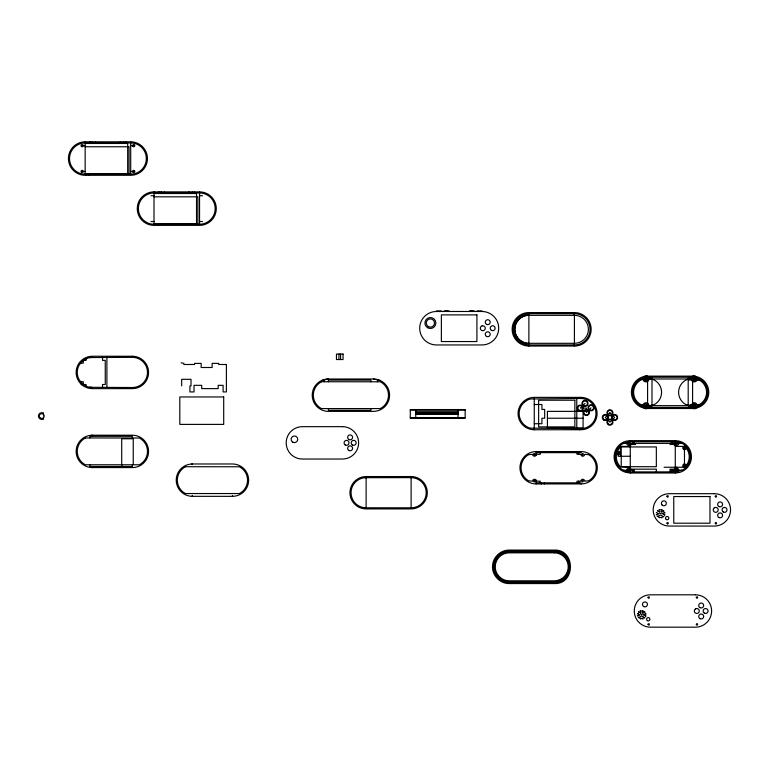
<?xml version="1.0" encoding="UTF-8"?>
<svg xmlns="http://www.w3.org/2000/svg" width="769" height="769" viewBox="0 0 769 769"><rect width="100%" height="100%" fill="white"/><g stroke="black" fill="none" stroke-linecap="round" stroke-linejoin="round"><path stroke-width="1.15" d="M574.414 315.328L528.88 315.328A13.996 13.996 0 0 0 514.884 329.315A13.996 13.996 0 0 0 528.88 343.31L574.414 343.31A13.996 13.996 0 0 0 588.41 329.315A13.996 13.996 0 0 0 574.414 315.328L574.51 312.589L575.51 312.618A16.735 16.735 0 0 1 591.159 329.315A16.735 16.735 0 0 1 575.51 346.021L528.88 346.05L528.88 312.579L574.414 312.579L574.414 346.05L574.414 343.589M540.251 482.836L540.251 481.183L536.406 481.183L535.839 479.827A1.923 1.923 0 0 0 532.561 481.183L528.591 480.808A15.092 15.092 0 0 1 528.591 454.671L532.561 454.296A1.923 1.923 0 0 0 535.839 455.661L536.406 454.296L540.251 454.296L540.251 452.653M676.201 442.963C676.345 446.251 679.152 441.483 676.211 442.954M79.976 363.775L82.639 360.872L87.176 358.258M584.998 403.417L580.345 408.079L586.382 408.079L586.382 412.463L591.034 407.81M621.073 446.395L619.958 447.366A13.996 13.996 0 0 0 617.526 451.067L616.594 453.873A13.996 13.996 0 0 0 620.477 466.802L629.407 467.35L631.416 469.167L656.341 469.167L656.341 471.906M664.08 467.244L684.468 467.244L686.525 465.13A13.996 13.996 0 0 0 686.525 448.51L684.468 446.395L676.912 446.395A3.018 3.018 0 0 1 675.47 446.03L675.211 445.866A3.018 3.018 0 0 1 674.105 444.472L670.059 444.472L670.059 443.377L635.492 443.377L635.492 444.472L631.416 444.472L630.138 445.991L628.629 446.395M321.577 380.52L327.69 379.021L373.407 379.002L380.251 380.52M89.713 357.575L92.338 357.345A15.092 15.092 0 0 0 77.246 372.436A15.092 15.092 0 0 0 92.338 387.528L89.713 387.297M676.912 467.244L675.403 467.648L674.134 469.167L670.059 469.167L670.059 471.906M528.822 313.685L527.851 313.714A15.64 15.64 0 0 0 513.24 329.315A15.64 15.64 0 0 0 527.851 344.925L528.822 344.954M647.594 376.128L643.403 376.685A16.187 16.187 0 0 0 638.597 378.857A16.178 16.178 0 0 0 643.403 407.945L647.594 408.502L692.59 408.502L696.781 407.954A16.187 16.187 0 0 0 696.781 376.685L692.59 376.128L647.594 376.128L647.594 408.502M630.272 440.637L626.091 441.185A16.178 16.178 0 0 0 626.091 472.445L630.272 473.002L675.269 473.002L679.46 472.454A16.187 16.187 0 0 0 679.46 441.185L675.269 440.637L630.272 440.637L630.272 473.002M365.14 477.674L411.117 477.645A15.092 15.092 0 0 1 426.209 492.737A15.092 15.092 0 0 1 411.117 507.819L365.14 507.79M91.636 435.216L132.393 435.206A16.187 16.187 0 0 1 148.58 451.393A16.187 16.187 0 0 1 132.393 467.581L91.636 467.562M191.702 463.986L232.459 463.976A16.187 16.187 0 0 1 248.647 480.164A16.187 16.187 0 0 1 232.459 496.351L191.702 496.332M85.157 141.823L130.701 141.823A16.735 16.735 0 0 1 147.437 158.558A16.735 16.735 0 0 1 130.701 175.294L85.157 175.294A16.735 16.735 0 0 1 68.422 158.558A16.735 16.735 0 0 1 85.157 141.823L85.157 174.198L130.701 174.198A15.64 15.64 0 0 0 146.341 158.558A15.64 15.64 0 0 0 130.701 142.919L85.157 142.919A15.64 15.64 0 0 0 69.518 158.558A15.64 15.64 0 0 0 85.157 174.198M85.157 143.467L127.683 143.467L127.683 173.65L85.157 173.65M82.139 145.658L85.157 145.658M130.701 145.658L133.719 145.658M85.157 146.764L129.048 146.764L129.048 174.198M82.139 171.449L85.157 171.449M130.701 171.449L133.719 171.449M154.002 191.885L199.546 191.885A16.735 16.735 0 0 1 216.281 208.62A16.735 16.735 0 0 1 199.546 225.355L154.002 225.355A16.735 16.735 0 0 1 137.267 208.62A16.735 16.735 0 0 1 154.002 191.885L154.002 224.25L199.546 224.25A15.64 15.64 0 0 0 215.185 208.62A15.64 15.64 0 0 0 199.546 192.981L154.002 192.981A15.64 15.64 0 0 0 138.372 208.62A15.64 15.64 0 0 0 154.002 224.25M154.002 193.528L196.528 193.528L196.528 223.702L154.002 223.702M150.984 195.72L154.002 195.72M199.546 195.72L202.564 195.72M154.002 196.816L197.902 196.816L197.902 224.25M150.984 221.51L154.002 221.51M199.546 221.51L202.564 221.51M436.427 311.483L481.971 311.483A16.735 16.735 0 0 1 498.706 328.219A16.735 16.735 0 0 1 481.971 344.954L436.427 344.954A16.735 16.735 0 0 1 419.691 328.219A16.735 16.735 0 0 1 436.427 311.483L436.427 310.936L441.368 310.936L441.368 311.483M528.88 313.685L575.443 313.714A15.64 15.64 0 0 1 590.054 329.315A15.64 15.64 0 0 1 575.443 344.925L528.88 344.954M181.138 362.833L183.878 363.381L183.878 364.487L194.576 364.487L194.576 363.381L201.161 363.381L201.161 367.505L212.138 367.505L212.138 363.381L218.723 363.381L218.723 364.487L226.403 364.487L226.403 391.921L223.116 391.921L223.116 385.336L218.175 385.336L218.175 388.624L201.709 388.624L201.709 385.336L194.028 385.336L194.028 391.921L189.914 391.921L189.914 385.884L191.01 385.884L191.01 379.3L181.686 379.3L181.686 385.884M80.495 363.103L83.302 363.103L83.302 360.363L86.051 360.363L86.051 358.719M640.75 378.877L651.708 378.877L651.708 377.223M688.476 378.877L699.434 378.877M699.031 379.973L688.476 379.973L688.476 377.223M80.495 381.76L83.302 381.76L83.302 384.51L86.051 384.51L85.965 386.115L82.639 383.991L79.976 381.088M534.253 397.381L580.893 397.381A16.187 16.187 0 0 1 597.08 413.559A16.187 16.187 0 0 1 580.893 429.746L534.253 429.746A16.187 16.187 0 0 1 523.574 401.389L526.159 399.544A16.187 16.187 0 0 1 534.253 397.381L534.253 429.746M534.253 404.513L541.934 404.513L541.934 409.444L544.673 409.444L544.673 418.23L541.934 418.23L541.934 423.709L534.253 423.709M699.031 404.667L690.12 404.667L690.12 407.407M640.75 405.763L651.708 405.763L651.708 407.407M699.434 405.763L688.476 405.763L688.476 407.407M410.29 410.108L465.158 410.108M586.382 411.367L547.422 411.367L547.422 427.833L583.085 427.833L583.085 411.367M415.779 411.751L458.026 411.751M415.779 412.626L458.026 412.626M415.779 413.511L458.026 413.511M415.779 414.385L458.026 414.385M410.29 417.682L465.158 417.682M547.422 418.23L583.085 418.23M623.438 443.377L634.387 443.377L634.387 441.733M682.113 443.377L671.154 443.377L671.154 441.733M630.272 446.395L620.4 446.395L620.4 456.267M536.128 483.922A16.178 16.178 0 0 1 519.95 467.744A16.178 16.178 0 0 1 536.128 451.557L581.124 451.557A16.187 16.187 0 0 1 597.311 467.744A16.187 16.187 0 0 1 581.124 483.932L536.128 483.932L536.128 480.202M536.128 452.653L581.124 452.653L581.124 451.557M630.272 456.267L618.209 456.267L618.209 452.979M132.085 466.754L121.713 466.754L121.713 438.772L133.239 438.772L133.239 464.418M623.438 470.263L634.387 470.263L634.387 471.906M682.113 470.263L671.154 470.263L671.154 471.906M536.128 482.836L581.124 482.836L581.124 483.932M80.889 383.885L81.937 384.836M629.33 442.954C626.399 441.483 629.205 446.251 629.34 442.963M692.59 376.128L692.59 408.502M690.12 377.223L690.12 378.877M684.468 446.395L684.468 467.244M675.269 440.637L675.269 473.002M672.798 441.733L672.798 443.377M672.798 470.263L672.798 471.906M650.065 377.223L650.065 378.877M650.065 405.763L650.065 407.407M632.743 441.733L632.743 443.377M632.743 470.263L632.743 471.906M579.249 397.381L579.249 398.477M579.249 428.65L579.249 429.746M578.653 452.653L578.653 454.296M578.653 481.183L578.653 482.836M577.01 452.653L577.01 454.296L580.855 454.296A1.923 1.923 0 0 0 582.767 456.219A1.923 1.923 0 0 0 584.69 454.296L588.669 454.671A15.092 15.092 0 0 1 588.669 480.808L584.69 481.183A1.923 1.923 0 0 0 582.767 479.27A1.923 1.923 0 0 0 580.855 481.183L577.01 481.183L577.01 482.836M576.779 398.477L576.779 428.65M564.888 427.833L564.888 428.65M544.414 482.836L544.414 483.932M541.347 482.836L541.347 483.932M536.128 451.557L536.128 455.286M481.971 311.483L481.971 310.936L477.03 310.936L477.03 311.483M474.29 311.483L474.29 310.936L469.35 310.936L469.35 311.483M472.637 310.936L472.637 311.483M470.993 310.936L470.993 311.483M458.026 410.108L458.026 417.682M449.048 311.483L449.048 310.936L444.107 310.936L444.107 311.483M447.404 310.936L447.404 311.483M445.751 310.936L445.751 311.483M415.779 410.108L415.779 417.682M411.117 477.645L411.117 507.819M377.521 379.53L377.521 381.741M370.937 381.741L370.937 380.097L328.411 380.097L328.411 381.741M370.937 408.627L370.937 410.271L328.411 410.271L328.411 408.627M340.58 354.048L340.58 359.536M338.937 354.048L338.937 359.536M324.297 379.53L324.297 381.741M232.459 495.524L232.459 496.351M199.546 191.885L199.546 224.25M194.605 191.885L194.605 192.981M192.413 191.885L192.413 192.981M192.404 495.524L192.404 496.351A16.187 16.187 0 0 1 176.226 480.164A16.187 16.187 0 0 1 192.404 463.976M189.126 191.885L189.126 192.981M164.431 191.885L164.431 192.981M161.134 191.885L161.134 192.981M158.943 191.885L158.943 192.981M157.568 224.25L157.568 225.355M154.829 224.25L154.829 225.355M132.393 437.946L132.393 436.302L89.867 436.302L89.867 437.946M132.393 464.832L132.393 466.485L89.867 466.485L89.867 464.832M130.701 141.823L130.701 174.198M125.76 141.823L125.76 142.919M123.569 141.823L123.569 142.919M120.272 141.823L120.272 142.919M106.901 357.345L106.901 387.528M102.508 357.345L102.508 360.363L105.257 360.363L105.257 384.51L102.508 384.51L102.508 387.528M95.577 141.823L95.577 142.919M92.29 141.823L92.29 142.919M92.338 436.302L92.338 435.206A16.187 16.187 0 0 0 76.15 451.393A16.187 16.187 0 0 0 92.338 467.581L92.338 466.485M90.098 141.823L90.098 142.919M89.867 357.556L132.393 357.345A15.092 15.092 0 0 1 147.485 372.436A15.092 15.092 0 0 1 132.393 387.528L89.867 387.316M88.723 174.198L88.723 175.294M85.984 174.198L85.984 175.294M43.391 414.962L43.391 412.77L41.737 412.77A3.287 3.287 0 0 0 38.45 416.058A3.287 3.287 0 0 0 41.737 419.355L43.391 419.355L43.391 417.154M328.411 379.002A16.187 16.187 0 0 0 312.224 395.189A16.187 16.187 0 0 0 328.411 411.377L373.407 411.377A16.187 16.187 0 0 0 389.595 395.189A16.187 16.187 0 0 0 373.407 379.002M528.88 343.58A14.265 14.265 0 0 1 514.615 329.324A14.265 14.265 0 0 1 528.87 315.05M492.545 565.734C491.679 575.029 499.869 583.796 509.203 583.565L554.286 583.565C575.808 584.536 575.808 549.124 554.286 550.095L509.203 550.095C500.667 549.931 492.91 557.208 492.545 565.734M493.64 565.801C492.833 574.491 500.494 582.691 509.213 582.469L554.266 582.469C574.405 583.392 574.405 550.268 554.266 551.19L509.213 551.19C501.244 551.027 493.986 557.833 493.64 565.801M528.861 343.733L528.784 346.05L527.784 346.021A16.735 16.735 0 0 1 512.144 329.315A16.735 16.735 0 0 1 527.784 312.618L528.784 312.589L528.861 314.906A14.409 14.409 0 0 0 514.461 329.315A14.409 14.409 0 0 0 528.861 343.733M533.686 454.085C534.695 457.228 536.137 451.864 533.686 454.085M533.686 480.971C534.695 484.114 536.137 478.751 533.686 480.971M581.979 454.085C582.989 457.228 584.421 451.864 581.979 454.085M581.979 480.971C582.989 484.114 584.421 478.751 581.979 480.971M617.411 452.768C618.42 455.911 619.852 450.547 617.411 452.768M626.773 442.877L626.706 443.377A1.923 1.923 0 0 0 629.984 444.732L630.484 442.877L629.59 441.714A1.923 1.923 0 0 0 627.273 442.021L626.773 442.877M627.831 470.051C628.84 473.195 630.282 467.831 627.831 470.051M630.551 470.263L629.59 471.926A1.923 1.923 0 0 1 627.273 471.618L626.706 470.263A1.923 1.923 0 0 1 629.984 468.907L630.551 470.263M643.038 378.088L643.038 379.655A3.018 3.018 0 0 0 647.46 381.491L648.084 381.011A3.018 3.018 0 0 0 648.969 378.877L648.565 377.368L646.729 375.954A3.018 3.018 0 0 0 644.441 376.262L643.038 378.088M644.095 378.377L644.028 378.877A1.923 1.923 0 0 0 647.306 380.232L647.806 378.377L646.912 377.214A1.923 1.923 0 0 0 644.585 377.512L640.048 379.252A15.092 15.092 0 0 0 640.048 405.388L646.604 407.378L692.59 407.407L696.493 406.888L700.136 405.388A15.092 15.092 0 0 0 700.136 379.252L696.493 377.742L692.59 377.223L647.594 377.223L644.653 377.521L644.095 378.377M645.153 378.665C646.143 381.799 647.623 376.474 645.162 378.646M643.038 404.975L643.336 407.272L644.441 408.377A3.018 3.018 0 0 0 646.729 408.675L648.084 407.897L648.969 405.763A3.018 3.018 0 0 0 648.084 403.629L647.46 403.148A3.018 3.018 0 0 0 643.038 404.975M645.153 405.551C646.162 408.695 647.594 403.331 645.153 405.551M647.873 405.763L646.912 407.426A1.923 1.923 0 0 1 644.585 407.118L644.028 405.763A1.923 1.923 0 0 1 647.306 404.398L647.873 405.763M637.443 613.624L638.241 613.835L637.443 613.624M637.405 615.681L638.203 615.892L637.405 615.681M638.51 611.864L639.308 612.076L638.51 611.864M638.405 617.488L639.193 617.699L638.405 617.488M639.077 614.729L639.875 614.94L639.077 614.729M640.173 612.826L640.971 613.047L640.173 612.826M640.308 610.865L641.106 611.076L640.308 610.865M640.173 616.623L640.971 616.834L640.173 616.623M640.164 618.545L640.962 618.766L640.164 618.545M641.269 614.729L642.067 614.94L641.269 614.729M642.375 610.903L643.163 611.115L642.375 610.903M642.365 612.826L643.153 613.047L642.365 612.826M642.365 616.623L643.153 616.834L642.365 616.623M642.221 618.584L643.019 618.805L642.221 618.584M656.37 512.51L657.12 512.827L656.409 512.414M656.332 514.567L657.13 514.778L656.332 514.567M643.461 614.729L644.249 614.94L643.461 614.729M644.134 611.97L644.931 612.182L644.134 611.97M657.437 510.751L658.226 510.962L657.437 510.751M644.028 617.594L644.816 617.805L644.028 617.594M657.322 516.374L658.12 516.585L657.322 516.374M658.004 513.615L658.802 513.827L658.004 513.615M645.133 613.768L645.922 613.979L645.133 613.768M645.085 615.825L645.883 616.046L645.085 615.825M659.235 509.751L660.033 509.962L659.235 509.751M659.1 511.721L659.889 511.933L659.1 511.721M648.007 597.34C649.007 600.483 650.449 595.119 648.007 597.34M659.1 515.509L659.889 515.72L659.1 515.509M659.091 517.431L659.889 517.652L659.091 517.431M660.196 513.615L660.984 513.827L660.196 513.615M661.292 509.789L662.09 510.001L661.292 509.789M661.292 511.721L662.08 511.933L661.292 511.721M661.292 515.509L662.042 515.826L661.33 515.413M661.148 517.479L661.946 517.691L661.148 517.479M662.378 513.615L663.176 513.827L662.378 513.615M648.007 624.226C649.007 627.369 650.449 622.006 648.007 624.226M663.061 510.856L663.858 511.068L663.061 510.856M662.955 516.48L663.743 516.691L662.955 516.48M664.051 512.654L664.849 512.875L664.051 512.654M664.012 514.721L664.81 514.932L664.012 514.721M666.925 496.226C667.934 499.369 669.376 494.006 666.925 496.226M675.057 442.877L675.557 444.732A1.923 1.923 0 0 0 678.835 443.377L678.277 442.021A1.923 1.923 0 0 0 675.951 441.714L675.057 442.877M666.925 523.112C667.934 526.256 669.376 520.892 666.925 523.112M675.057 469.763L675.951 471.926A1.923 1.923 0 0 0 678.277 471.618L678.835 470.263A1.923 1.923 0 0 0 675.557 468.907L675.057 469.763M676.124 470.051C677.133 473.195 678.566 467.831 676.124 470.051M691.321 378.088L691.619 380.386L692.725 381.491A3.018 3.018 0 0 0 696.849 380.386L697.147 378.088L695.743 376.262A3.018 3.018 0 0 0 693.455 375.954L691.321 378.088M692.379 378.377L692.879 380.232A1.923 1.923 0 0 0 695.589 380.232L696.156 378.877L695.589 377.512A1.923 1.923 0 0 0 693.273 377.214L692.379 378.377M683.679 447.827C684.679 450.97 686.121 445.607 683.679 447.827M693.436 378.665C694.445 381.799 695.878 376.445 693.436 378.665M691.321 404.975L691.619 407.272L693.455 408.675A3.018 3.018 0 0 0 695.743 408.377L697.147 406.541L696.849 404.254A3.018 3.018 0 0 0 692.725 403.148L691.321 404.975M683.679 465.389C684.679 468.532 686.121 463.169 683.679 465.389M692.379 405.263L693.273 407.426A1.923 1.923 0 0 0 695.589 407.118L696.156 405.763L695.589 404.398A1.923 1.923 0 0 0 692.879 404.398L692.379 405.263M693.436 405.551C694.445 408.695 695.878 403.331 693.436 405.551M686.121 465.601L686.063 466.024A1.644 1.644 0 0 1 683.41 466.86A1.644 1.644 0 0 1 683.776 464.111A1.644 1.644 0 0 1 686.121 465.601M696.291 597.34C697.3 600.483 698.733 595.119 696.291 597.34M696.291 624.226C697.3 627.369 698.733 622.006 696.291 624.226M715.218 496.226C716.218 499.369 717.66 494.006 715.218 496.226M715.218 523.112C716.218 526.256 717.66 520.892 715.218 523.112M583.767 410.954L583.46 411.684A3.018 3.018 0 0 0 586.901 415.433A3.018 3.018 0 0 0 588.852 410.733A3.018 3.018 0 0 0 583.767 410.954M584.238 411.232L583.988 411.828A2.47 2.47 0 0 0 586.805 414.895A2.47 2.47 0 0 0 588.4 411.05A2.47 2.47 0 0 0 584.238 411.232M619.603 446.145L618.93 446.866A15.092 15.092 0 0 0 618.93 466.764L619.603 467.485A15.092 15.092 0 0 0 622.727 469.888L626.37 471.397L630.272 471.906L676.259 471.878L682.814 469.888A15.092 15.092 0 0 0 685.938 467.485L686.611 466.764A15.092 15.092 0 0 0 686.611 446.866L685.938 446.145A15.092 15.092 0 0 0 682.814 443.751L679.171 442.242L675.269 441.733L629.292 441.762L622.727 443.751A15.092 15.092 0 0 0 619.603 446.145M609.961 412.809L605.299 417.471L609.961 422.123L614.614 417.471L609.961 412.809M524.304 402.216L523.583 402.889A15.092 15.092 0 0 0 526.707 426.632L527.572 427.093A15.092 15.092 0 0 0 530.341 428.141L580.893 428.65A15.092 15.092 0 0 0 595.985 413.559A15.092 15.092 0 0 0 580.893 398.477L530.341 398.986A15.092 15.092 0 0 0 527.572 400.034L524.304 402.216M617.382 451.557L617.036 451.816A1.644 1.644 0 0 0 616.613 453.402L616.776 453.806A1.644 1.644 0 0 0 619.026 454.402A1.644 1.644 0 0 0 619.631 452.153A1.644 1.644 0 0 0 617.382 451.557M714.497 507.742L713.988 508.136A2.47 2.47 0 0 0 713.988 511.625L714.497 512.019A2.47 2.47 0 0 0 718.208 509.876A2.47 2.47 0 0 0 714.497 507.742M695.57 608.856L695.061 609.25A2.47 2.47 0 0 0 695.061 612.739L695.57 613.133A2.47 2.47 0 0 0 699.281 610.99A2.47 2.47 0 0 0 695.57 608.856M85.494 437.946L85.369 438.003A15.092 15.092 0 0 0 85.369 464.774L139.362 464.774A15.092 15.092 0 0 0 139.362 438.003L85.494 437.946M321.567 381.741L321.442 381.799A15.092 15.092 0 0 0 321.442 408.57L380.376 408.57A15.092 15.092 0 0 0 380.376 381.799L321.567 381.741M185.56 466.716L185.444 466.773A15.092 15.092 0 0 0 185.444 493.544L239.428 493.544A15.092 15.092 0 0 0 239.428 466.773L185.56 466.716M482.153 325.835L481.557 326.085A2.47 2.47 0 0 0 481.557 330.362L482.153 330.603A2.47 2.47 0 0 0 485.258 328.219A2.47 2.47 0 0 0 482.153 325.835M643.97 378.8L640.596 380.203A13.996 13.996 0 0 0 640.596 404.436L647.594 406.311L654.592 404.436A13.996 13.996 0 0 0 654.592 380.203L651.218 378.8L643.97 378.8M688.966 378.8L685.592 380.203A13.996 13.996 0 0 0 685.592 404.436L692.59 406.311L699.588 404.436A13.996 13.996 0 0 0 699.588 380.203L696.214 378.8L688.966 378.8M476.924 314.886L441.368 314.886L441.368 341.551L476.924 341.551L476.924 314.886M343.051 354.048L336.466 354.048L336.466 359.536L343.051 359.536L343.051 354.048M132.393 356.249L92.338 356.249A16.187 16.187 0 0 0 76.15 372.436A16.187 16.187 0 0 0 92.338 388.624L132.393 388.624A16.187 16.187 0 0 0 148.58 372.436A16.187 16.187 0 0 0 132.393 356.249M688.197 378.982L651.987 378.982L651.987 405.648L688.197 405.648L688.197 378.982M223.702 396.958L179.811 396.958L179.811 424.392L223.702 424.392L223.702 396.958M574.856 400.226L538.636 400.226L538.636 426.901L574.856 426.901L574.856 400.226M465.158 409.56L410.29 409.56L410.29 418.23L465.158 418.23L465.158 409.56M342.436 426.66L302.38 426.66A16.187 16.187 0 0 0 286.193 442.848A16.187 16.187 0 0 0 302.38 459.035L342.436 459.035A16.187 16.187 0 0 0 358.623 442.848A16.187 16.187 0 0 0 342.436 426.66M630.272 446.943L621.227 446.943L621.227 466.696L656.341 466.696L656.341 446.943L630.272 446.943M411.136 476.549L366.111 476.549A16.178 16.178 0 0 0 349.943 492.737A16.178 16.178 0 0 0 366.111 508.915L411.136 508.915A16.178 16.178 0 0 0 427.304 492.737A16.178 16.178 0 0 0 411.136 476.549M714.363 493.688L669.366 493.688A16.178 16.178 0 0 0 653.189 509.876A16.178 16.178 0 0 0 669.366 526.054L714.363 526.063A16.187 16.187 0 0 0 730.55 509.876A16.187 16.187 0 0 0 714.363 493.688M709.97 496.543L673.759 496.543L673.759 523.208L709.97 523.208L709.97 496.543M554.247 552.017L509.232 552.017A14.813 14.813 0 0 0 494.429 566.83A14.813 14.813 0 0 0 509.232 581.643L554.247 581.643A14.813 14.813 0 0 0 569.05 566.83A14.813 14.813 0 0 0 554.247 552.017M554.238 552.834L509.241 552.834A13.996 13.996 0 0 0 495.255 566.83A13.996 13.996 0 0 0 509.241 580.816L554.238 580.816A13.996 13.996 0 0 0 568.233 566.83A13.996 13.996 0 0 0 554.238 552.834M695.436 594.802L650.439 594.802A16.178 16.178 0 0 0 634.262 610.99A16.178 16.178 0 0 0 650.439 627.168L695.436 627.177A16.187 16.187 0 0 0 711.623 610.99A16.187 16.187 0 0 0 695.436 594.802M686.121 448.039L686.063 447.616A1.644 1.644 0 0 0 683.41 446.779A1.644 1.644 0 0 0 683.776 449.529A1.644 1.644 0 0 0 686.121 448.039M366.121 507.819L366.121 477.645A15.092 15.092 0 0 0 351.039 492.737A15.092 15.092 0 0 0 366.121 507.819M666.348 519.536A1.644 1.644 0 0 0 668.819 518.114A1.644 1.644 0 0 0 666.348 516.681A1.644 1.644 0 0 0 666.348 519.536M662.138 505.041A2.47 2.47 0 0 0 666.271 503.935A2.47 2.47 0 0 0 663.243 500.907A2.47 2.47 0 0 0 662.138 505.041M718.89 517.508A2.47 2.47 0 0 0 722.591 515.365A2.47 2.47 0 0 0 718.89 513.231A2.47 2.47 0 0 0 718.89 517.508M718.89 506.531A2.47 2.47 0 0 0 722.591 504.397A2.47 2.47 0 0 0 718.89 502.253A2.47 2.47 0 0 0 718.89 506.531M723.283 512.019A2.47 2.47 0 0 0 726.984 509.876A2.47 2.47 0 0 0 723.283 507.742A2.47 2.47 0 0 0 723.283 512.019M608.721 414.952A2.47 2.47 0 0 0 612.432 412.809A2.47 2.47 0 0 0 608.721 410.675A2.47 2.47 0 0 0 608.721 414.952M607.827 414.943A3.018 3.018 0 0 0 612.874 413.587A3.018 3.018 0 0 0 609.173 409.896A3.018 3.018 0 0 0 607.827 414.943M612.48 419.605A3.018 3.018 0 0 0 617.526 418.249A3.018 3.018 0 0 0 613.835 414.549A3.018 3.018 0 0 0 612.48 419.605M608.452 424.738A3.018 3.018 0 0 0 612.98 422.123A3.018 3.018 0 0 0 608.452 419.509A3.018 3.018 0 0 0 608.452 424.738M603.79 420.076A3.018 3.018 0 0 0 608.317 417.471A3.018 3.018 0 0 0 603.79 414.856A3.018 3.018 0 0 0 603.79 420.076M613.383 419.605A2.47 2.47 0 0 0 617.084 417.471A2.47 2.47 0 0 0 613.383 415.327A2.47 2.47 0 0 0 613.383 419.605M608.212 423.863A2.47 2.47 0 0 0 612.345 422.758A2.47 2.47 0 0 0 609.317 419.739A2.47 2.47 0 0 0 608.212 423.863M603.559 419.211A2.47 2.47 0 0 0 607.683 418.105A2.47 2.47 0 0 0 604.665 415.077A2.47 2.47 0 0 0 603.559 419.211M578.211 410.213A3.018 3.018 0 0 0 583.258 408.858A3.018 3.018 0 0 0 579.557 405.157A3.018 3.018 0 0 0 578.211 410.213M579.105 410.213A2.47 2.47 0 0 0 582.815 408.079A2.47 2.47 0 0 0 579.105 405.936A2.47 2.47 0 0 0 579.105 410.213M583.488 406.032A3.018 3.018 0 0 0 588.016 403.417A3.018 3.018 0 0 0 583.488 400.803A3.018 3.018 0 0 0 583.488 406.032M589.525 410.425A3.018 3.018 0 0 0 594.053 407.81A3.018 3.018 0 0 0 589.525 405.196A3.018 3.018 0 0 0 589.525 410.425M583.767 405.561A2.47 2.47 0 0 0 587.468 403.417A2.47 2.47 0 0 0 583.767 401.283A2.47 2.47 0 0 0 583.767 405.561M589.804 409.944A2.47 2.47 0 0 0 593.505 407.81A2.47 2.47 0 0 0 589.804 405.667A2.47 2.47 0 0 0 589.804 409.944M427.651 327.757A5.489 5.489 0 0 0 435.879 323.009A5.489 5.489 0 0 0 427.651 318.26A5.489 5.489 0 0 0 427.651 327.757M486.498 336.399A2.47 2.47 0 0 0 490.199 334.255A2.47 2.47 0 0 0 486.498 332.121A2.47 2.47 0 0 0 486.498 336.399M491.429 330.362A2.47 2.47 0 0 0 495.14 328.219A2.47 2.47 0 0 0 491.429 326.085A2.47 2.47 0 0 0 491.429 330.362M486.498 324.326A2.47 2.47 0 0 0 490.199 322.182A2.47 2.47 0 0 0 486.498 320.048A2.47 2.47 0 0 0 486.498 324.326M428.333 326.575A4.114 4.114 0 0 0 434.504 323.009A4.114 4.114 0 0 0 428.333 319.443A4.114 4.114 0 0 0 428.333 326.575M40.507 418.201A2.47 2.47 0 0 0 44.208 416.058A2.47 2.47 0 0 0 40.507 413.924A2.47 2.47 0 0 0 40.507 418.201M133.172 172.4A1.096 1.096 0 0 0 134.815 171.449A1.096 1.096 0 0 0 133.172 170.497A1.096 1.096 0 0 0 133.172 172.4M81.591 146.61A1.096 1.096 0 0 0 83.235 145.658A1.096 1.096 0 0 0 81.591 144.716A1.096 1.096 0 0 0 81.591 146.61M132.941 146.437A1.096 1.096 0 0 0 134.777 145.947A1.096 1.096 0 0 0 133.431 144.601A1.096 1.096 0 0 0 132.941 146.437M81.591 172.4A1.096 1.096 0 0 0 83.235 171.449A1.096 1.096 0 0 0 81.591 170.497A1.096 1.096 0 0 0 81.591 172.4M643.72 606.549A2.47 2.47 0 0 0 647.431 604.405A2.47 2.47 0 0 0 643.72 602.271A2.47 2.47 0 0 0 643.72 606.549M647.431 620.65A1.644 1.644 0 0 0 649.892 619.218A1.644 1.644 0 0 0 647.431 617.795A1.644 1.644 0 0 0 647.431 620.65M699.963 618.622A2.47 2.47 0 0 0 703.664 616.478A2.47 2.47 0 0 0 699.963 614.344A2.47 2.47 0 0 0 699.963 618.622M699.963 607.645A2.47 2.47 0 0 0 703.664 605.501A2.47 2.47 0 0 0 699.963 603.367A2.47 2.47 0 0 0 699.963 607.645M704.356 613.133A2.47 2.47 0 0 0 708.057 610.99A2.47 2.47 0 0 0 704.356 608.856A2.47 2.47 0 0 0 704.356 613.133M352.452 444.982A2.47 2.47 0 0 0 356.153 442.848A2.47 2.47 0 0 0 352.452 440.704A2.47 2.47 0 0 0 352.452 444.982M345.319 444.982A2.47 2.47 0 0 0 349.02 442.848A2.47 2.47 0 0 0 345.319 440.704A2.47 2.47 0 0 0 345.319 444.982M348.886 439.503A2.47 2.47 0 0 0 352.587 437.359A2.47 2.47 0 0 0 348.886 435.225A2.47 2.47 0 0 0 348.886 439.503M348.886 450.471A2.47 2.47 0 0 0 352.587 448.337A2.47 2.47 0 0 0 348.886 446.193A2.47 2.47 0 0 0 348.886 450.471M292.778 442.165A3.287 3.287 0 0 0 297.718 439.32A3.287 3.287 0 0 0 292.778 436.465A3.287 3.287 0 0 0 292.778 442.165"/></g></svg>
